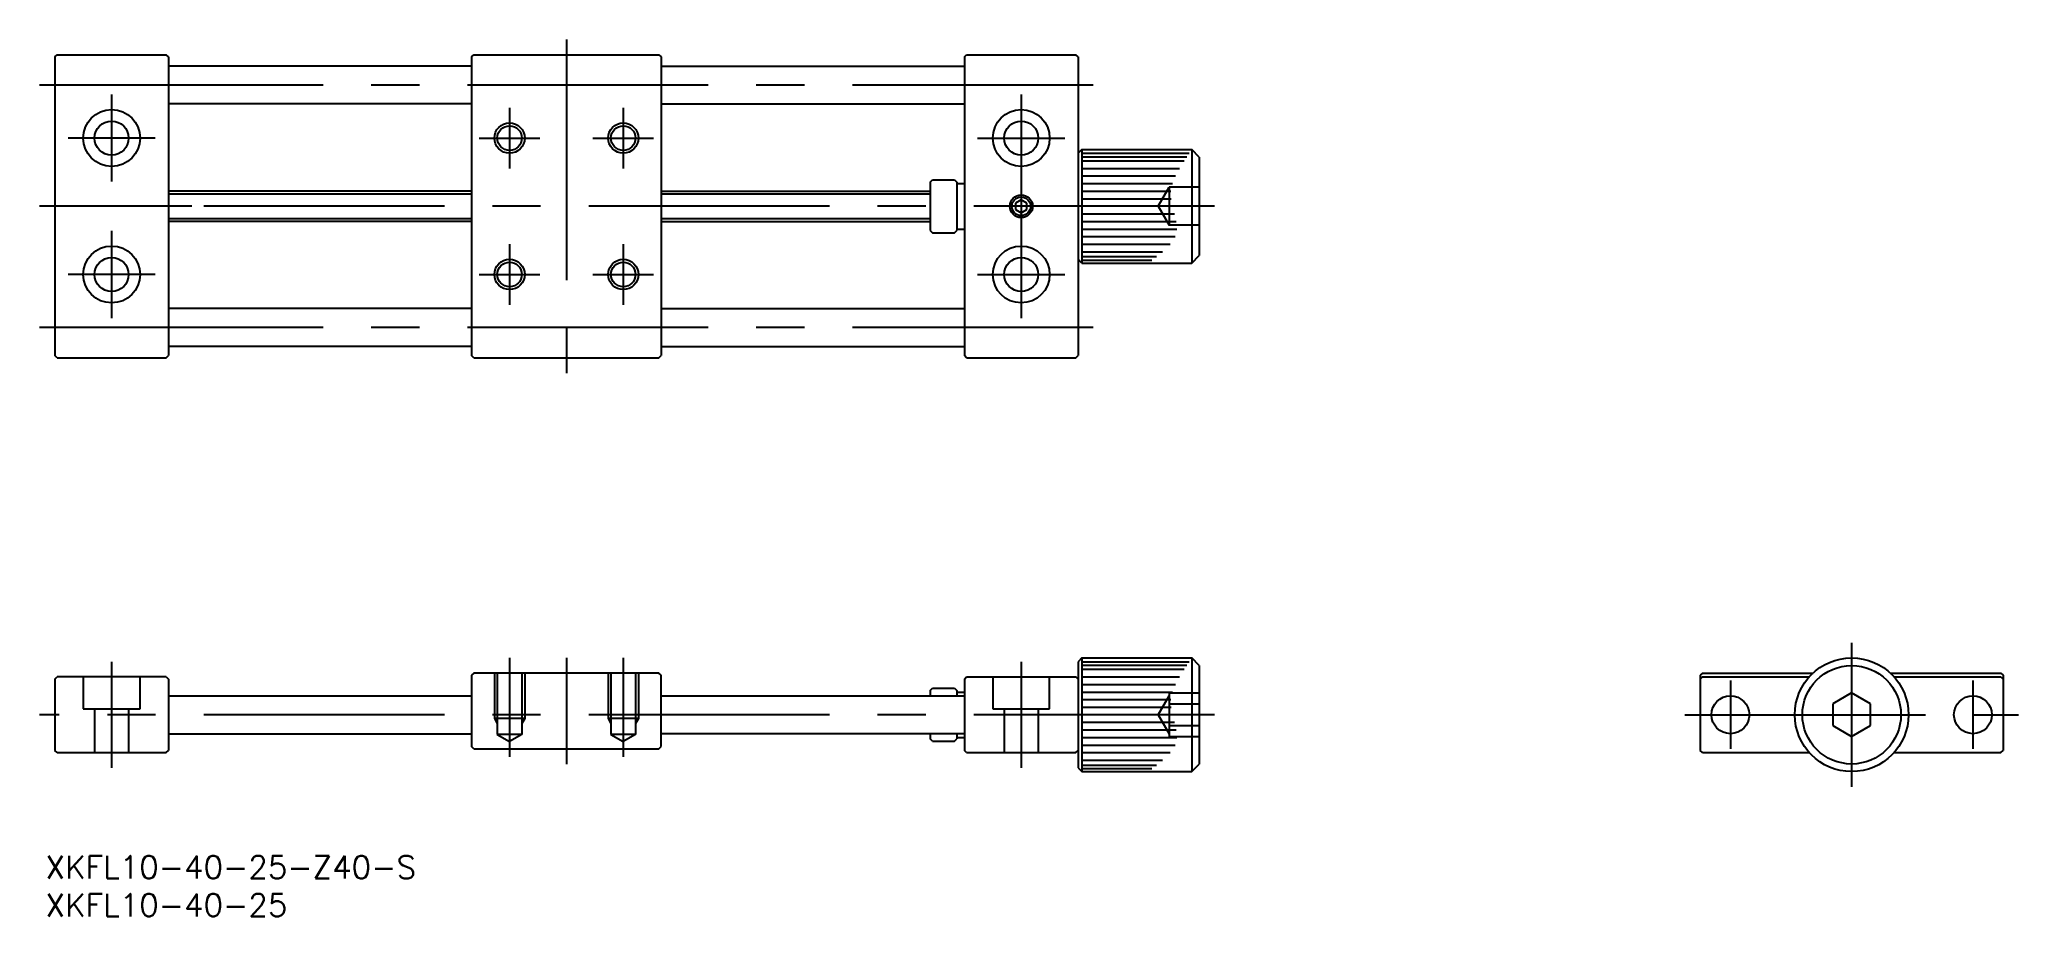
# Model space of a CAD drawing. Extents: x -239 to 22, y -27 to 89.
import ezdxf

# ---------------------------------------------------------------- set-up
doc = ezdxf.new("R2010")
doc.units = 0
doc.linetypes.add('CENTER', pattern=[50.8, 31.75, -6.35, 6.35, -6.35])
doc.linetypes.add('DASHED', pattern=[19.05, 12.7, -6.35])
doc.layers.get('0').update_dxf_attribs({"linetype": 'CONTINUOUS'})
doc.layers.add('CENTER', color=1, linetype='CONTINUOUS')
doc.styles.get("Standard").update_dxf_attribs({"font": 'txt.shx', "height": 3, "bigfont": 'bigfont.shx'})

# ---------------------------------------------------------------- blocks, each defined once
blk = doc.blocks.new('*U2')
at = {"color": 7, "linetype": 'CONTINUOUS'}
blk.add_text('XKFL10-40-25-Z40-S', height=3, dxfattribs=at).set_placement((-238.26, -21.61))
blk = doc.blocks.new('*U3')
at = {"color": 7, "linetype": 'CONTINUOUS'}
blk.add_text('XKFL10-40-25', height=3, dxfattribs=at).set_placement((-238.26, -26.61))

msp = doc.modelspace()

# ---------------------------------------------------------------- linework, layer by layer
at = {"color": 7, "linetype": 'CONTINUOUS'}
for p, q in [((-237.06, 86.79), (-236.76, 87.09)), ((-237.06, 86.79), (-237.06, 47.39)), ((-236.76, 87.09), (-222.36, 87.09)), ((-222.06, 86.79), (-222.36, 87.09)), ((-222.06, 86.79), (-222.06, 47.39)), ((-182.06, 86.79), (-181.76, 87.09)), ((-182.06, 86.79), (-182.06, 47.39)), ((-181.76, 87.09), (-157.36, 87.09)), ((-157.36, 87.09), (-157.06, 86.79)), ((-157.06, 86.79), (-157.06, 47.39)), ((-117.06, 86.79), (-116.76, 87.09)), ((-117.06, 86.79), (-117.06, 47.39)), ((-116.76, 87.09), (-102.36, 87.09)), ((-102.06, 86.79), (-102.36, 87.09)), ((-102.06, 86.79), (-102.06, 47.39)), ((-182.06, 85.59), (-222.06, 85.59)), ((-157.06, 85.59), (-117.06, 85.59)), ((-182.06, 80.59), (-222.06, 80.59)), ((-157.06, 80.59), (-117.06, 80.59)), ((-101.56, 74.59), (-102.06, 74.09)), ((-101.56, 74.59), (-101.56, 59.59)), ((-101.56, 74.59), (-87.06, 74.59)), ((-101.56, 74.09), (-87.4, 74.09)), ((-101.56, 73.62), (-87.71, 73.62)), ((-87.06, 74.59), (-87.06, 59.59)), ((-86.06, 73.59), (-87.06, 74.59)), ((-86.06, 73.59), (-86.06, 60.59)), ((-121.56, 70.29), (-121.26, 70.59)), ((-121.26, 70.59), (-118.36, 70.59)), ((-118.36, 70.59), (-118.06, 70.29)), ((-101.56, 73.09), (-88.06, 73.09)), ((-101.56, 72.09), (-88.67, 72.09)), ((-101.56, 71.09), (-89.2, 71.09)), ((-182.06, 69.09), (-222.06, 69.09)), ((-157.06, 69.09), (-121.56, 69.09)), ((-121.56, 70.29), (-121.56, 63.89)), ((-118.06, 70.29), (-118.06, 63.89)), ((-118.06, 70.09), (-117.06, 70.09)), ((-109.56, 67.95), (-110.31, 67.52)), ((-108.81, 67.52), (-109.56, 67.95)), ((-101.56, 70.09), (-89.62, 70.09)), ((-101.56, 69.09), (-89.81, 69.09)), ((-101.56, 68.09), (-89.77, 68.09)), ((-110.31, 67.52), (-110.31, 66.65)), ((-110.31, 66.65), (-109.56, 66.22)), ((-109.56, 66.22), (-108.81, 66.65)), ((-108.81, 66.65), (-108.81, 67.52)), ((-101.56, 66.09), (-89.35, 66.09)), ((-182.06, 65.09), (-222.06, 65.09)), ((-157.06, 65.09), (-121.56, 65.09)), ((-121.56, 63.89), (-121.26, 63.59)), ((-121.26, 63.59), (-118.36, 63.59)), ((-118.36, 63.59), (-118.06, 63.89)), ((-118.06, 64.09), (-117.06, 64.09)), ((-101.56, 65.09), (-89.12, 65.09)), ((-101.56, 64.09), (-89.04, 64.09)), ((-101.56, 63.09), (-89.24, 63.09)), ((-101.56, 59.59), (-102.06, 60.09)), ((-101.56, 62.09), (-89.92, 62.09)), ((-101.56, 61.09), (-90.94, 61.09)), ((-101.56, 60.45), (-91.72, 60.45)), ((-87.06, 59.59), (-86.06, 60.59)), ((-101.56, 59.98), (-92.34, 59.98)), ((-101.56, 59.59), (-87.06, 59.59)), ((-182.06, 53.59), (-222.06, 53.59)), ((-157.06, 53.59), (-117.06, 53.59)), ((-236.76, 47.09), (-237.06, 47.39)), ((-236.76, 47.09), (-222.36, 47.09)), ((-222.36, 47.09), (-222.06, 47.39)), ((-182.06, 48.59), (-222.06, 48.59)), ((-181.76, 47.09), (-182.06, 47.39)), ((-181.76, 47.09), (-157.36, 47.09)), ((-157.36, 47.09), (-157.06, 47.39)), ((-157.06, 48.59), (-117.06, 48.59)), ((-116.76, 47.09), (-117.06, 47.39)), ((-116.76, 47.09), (-102.36, 47.09)), ((-102.36, 47.09), (-102.06, 47.39)), ((-181.76, 5.5), (-182.06, 5.2)), ((-157.36, 5.5), (-181.76, 5.5)), ((-157.06, 5.2), (-157.36, 5.5)), ((-101.56, 7.5), (-102.06, 7)), ((-102.06, 7), (-102.06, -7)), ((-101.56, 7.5), (-101.56, -7.5)), ((-101.56, 7.5), (-87.06, 7.5)), ((-101.56, 7), (-87.4, 7)), ((-101.56, 6.54), (-87.71, 6.54)), ((-101.56, 6), (-88.06, 6)), ((-87.06, 7.5), (-87.06, -7.5)), ((-86.06, 6.5), (-87.06, 7.5)), ((-86.06, 6.5), (-86.06, -6.5)), ((-19.7, 5.5), (-20, 5.2)), ((-19.7, 5.5), (-5.1, 5.5)), ((5.1, 5.5), (19.7, 5.5)), ((19.7, 5.5), (20, 5.2)), ((-237.06, 4.7), (-236.76, 5)), ((-237.06, 4.7), (-237.06, -4.7)), ((-222.36, 5), (-236.76, 5)), ((-222.36, 5), (-222.06, 4.7)), ((-222.06, 4.7), (-222.06, -4.7)), ((-182.06, 5.2), (-182.06, -4.2)), ((-157.06, -4.2), (-157.06, 5.2)), ((-121.56, 3.2), (-121.26, 3.5)), ((-121.56, 3.2), (-121.56, 2.5)), ((-121.26, 3.5), (-118.36, 3.5)), ((-118.36, 3.5), (-118.06, 3.2)), ((-118.06, 3.2), (-118.06, 2.5)), ((-118.06, 3), (-117.06, 3)), ((-117.06, 4.7), (-116.76, 5)), ((-117.06, 4.7), (-117.06, -4.7)), ((-116.76, 5), (-102.36, 5)), ((-102.06, 4.7), (-102.36, 5)), ((-101.56, 5), (-88.67, 5)), ((-101.56, 4), (-89.2, 4)), ((-101.56, 3), (-89.62, 3)), ((-20, 5.2), (-20, -4.5)), ((-19.7, 5), (-20, 4.7)), ((-20, 4.7), (-20, -4.7)), ((-19.7, 5), (-5.59, 5)), ((0, 2.89), (-2.5, 1.44)), ((2.5, 1.44), (0, 2.89)), ((5.59, 5), (19.7, 5)), ((19.7, 5), (20, 4.7)), ((20, 5.2), (20, -4.5)), ((20, 4.7), (20, -4.7)), ((-222.06, 2.5), (-182.06, 2.5)), ((-157.06, 2.5), (-117.06, 2.5)), ((-101.56, 2), (-89.81, 2)), ((-101.56, 1), (-89.77, 1)), ((-2.5, 1.44), (-2.5, -1.44)), ((2.5, -1.44), (2.5, 1.44)), ((-222.06, -2.5), (-182.06, -2.5)), ((-117.06, -2.5), (-157.06, -2.5)), ((-121.56, -2.5), (-121.56, -3.2)), ((-118.06, -2.5), (-118.06, -3.2)), ((-101.56, -1), (-89.35, -1)), ((-101.56, -2), (-89.12, -2)), ((-2.5, -1.44), (0, -2.89)), ((0, -2.89), (2.5, -1.44)), ((-236.76, -5), (-237.06, -4.7)), ((-236.76, -5), (-222.36, -5)), ((-222.36, -5), (-222.06, -4.7)), ((-181.76, -4.5), (-182.06, -4.2)), ((-181.76, -4.5), (-157.36, -4.5)), ((-157.36, -4.5), (-157.06, -4.2)), ((-121.26, -3.5), (-121.56, -3.2)), ((-121.26, -3.5), (-118.36, -3.5)), ((-118.36, -3.5), (-118.06, -3.2)), ((-118.06, -3), (-117.06, -3)), ((-116.76, -5), (-117.06, -4.7)), ((-116.76, -5), (-102.36, -5)), ((-102.36, -5), (-102.06, -4.7)), ((-101.56, -3), (-89.04, -3)), ((-101.56, -4), (-89.24, -4)), ((-101.56, -5), (-89.92, -5)), ((-19.7, -5), (-20, -4.7)), ((-19.7, -5), (-5.59, -5)), ((5.59, -5), (19.7, -5)), ((19.7, -5), (20, -4.7)), ((-102.06, -7), (-101.56, -7.5)), ((-101.56, -6), (-90.94, -6)), ((-101.56, -6.64), (-91.72, -6.64)), ((-101.56, -7.11), (-92.34, -7.11)), ((-101.56, -7.5), (-87.06, -7.5)), ((-87.06, -7.5), (-86.06, -6.5))]:
    msp.add_line(p, q, dxfattribs=at)
at = {"color": 3, "linetype": 'CONTINUOUS'}
for p, q in [((-222.06, 68.71), (-182.06, 68.71)), ((-157.06, 68.71), (-121.56, 68.71)), ((-222.06, 65.46), (-182.06, 65.46)), ((-157.06, 65.46), (-121.56, 65.46))]:
    msp.add_line(p, q, dxfattribs=at)
at = {"color": 3, "linetype": 'DASHED'}
for p, q in [((-91.51, 67.09), (-90.06, 69.59)), ((-90.06, 69.59), (-90.06, 64.59)), ((-86.06, 69.59), (-90.06, 69.59)), ((-91.51, 67.09), (-90.06, 64.59)), ((-86.06, 67.09), (-90.06, 67.09)), ((-86.06, 64.59), (-90.06, 64.59)), ((-179.06, 5.5), (-179.06, -0.5)), ((-178.68, 5.5), (-178.68, -2.6)), ((-175.44, 5.5), (-175.44, -2.6)), ((-175.06, 5.5), (-175.06, -0.5)), ((-164.06, 5.5), (-164.06, -0.5)), ((-163.68, 5.5), (-163.68, -2.6)), ((-160.44, 5.5), (-160.44, -2.6)), ((-160.06, 5.5), (-160.06, -0.5)), ((-233.31, 5), (-233.31, 0.8)), ((-225.81, 0.8), (-225.81, 5)), ((-113.31, 5), (-113.31, 0.8)), ((-105.81, 0.8), (-105.81, 5)), ((-90.06, 2.89), (-90.06, -2.89)), ((-90.06, 2.89), (-86.06, 2.89)), ((-233.31, 0.8), (-225.81, 0.8)), ((-231.81, 0.8), (-231.81, -5)), ((-227.31, 0.8), (-227.31, -5)), ((-113.31, 0.8), (-105.81, 0.8)), ((-111.81, 0.8), (-111.81, -5)), ((-107.31, 0.8), (-107.31, -5)), ((-91.51, 0), (-90.06, 2.5)), ((-90.06, 1.44), (-86.06, 1.44)), ((-179.06, -0.5), (-178.68, -1.16)), ((-175.06, -0.5), (-179.06, -0.5)), ((-178.68, -2.6), (-177.06, -3.54)), ((-175.44, -2.6), (-178.68, -2.6)), ((-175.44, -2.6), (-177.06, -3.54)), ((-175.06, -0.5), (-175.44, -1.16)), ((-160.06, -0.5), (-164.06, -0.5)), ((-164.06, -0.5), (-163.68, -1.16)), ((-160.44, -2.6), (-163.68, -2.6)), ((-163.68, -2.6), (-162.06, -3.54)), ((-160.44, -2.6), (-162.06, -3.54)), ((-160.06, -0.5), (-160.44, -1.16)), ((-91.51, 0), (-90.06, -2.5)), ((-90.06, -1.44), (-86.06, -1.44)), ((-90.06, -2.89), (-86.06, -2.89))]:
    msp.add_line(p, q, dxfattribs=at)
at = {"color": 7, "linetype": 'CONTINUOUS'}
for centre, radius in [((-229.56, 76.09), 3.75), ((-229.56, 76.09), 2.25), ((-109.56, 76.09), 3.75), ((-109.56, 76.09), 2.25), ((-177.06, 76.09), 1.62), ((-162.06, 76.09), 1.62), ((-109.56, 67.09), 1.23), ((-229.56, 58.09), 3.75), ((-229.56, 58.09), 2.25), ((-109.56, 58.09), 3.75), ((-109.56, 58.09), 2.25), ((-177.06, 58.09), 1.62), ((-162.06, 58.09), 1.62), ((0, 0), 7.5), ((0, 0), 6.5), ((-16, 0), 2.5), ((-16, 0), 2.5), ((16, 0), 2.5)]:
    msp.add_circle(centre, radius, dxfattribs=at)
at = {"color": 3, "linetype": 'CONTINUOUS'}
for centre, radius in [((-177.06, 76.09), 2), ((-162.06, 76.09), 2), ((-109.56, 67.09), 1.5), ((-177.06, 58.09), 2), ((-162.06, 58.09), 2)]:
    msp.add_circle(centre, radius, dxfattribs=at)
at = {"layer": 'CENTER', "color": 1, "linetype": 'CENTER'}
for p, q in [((-169.56, 89.09), (-169.56, 45.09)), ((-218.99, 83.09), (-239.06, 83.09)), ((-229.56, 81.84), (-229.56, 70.34)), ((-100.06, 83.09), (-218.99, 83.09)), ((-109.56, 81.84), (-109.56, 52.34)), ((-177.06, 80.09), (-177.06, 72.09)), ((-162.06, 80.09), (-162.06, 72.09)), ((-223.81, 76.09), (-235.31, 76.09)), ((-181.06, 76.09), (-173.06, 76.09)), ((-166.06, 76.09), (-158.06, 76.09)), ((-115.31, 76.09), (-103.81, 76.09)), ((-218.99, 67.09), (-239.06, 67.09)), ((-84.06, 67.09), (-218.99, 67.09)), ((-229.56, 63.84), (-229.56, 52.34)), ((-177.06, 62.09), (-177.06, 54.09)), ((-162.06, 62.09), (-162.06, 54.09)), ((-223.81, 58.09), (-235.31, 58.09)), ((-181.06, 58.09), (-173.06, 58.09)), ((-166.06, 58.09), (-158.06, 58.09)), ((-115.31, 58.09), (-103.81, 58.09)), ((-218.67, 51.09), (-239.06, 51.09)), ((-100.06, 51.09), (-218.67, 51.09)), ((0, 9.5), (0, -9.5)), ((-229.56, 7), (-229.56, -7)), ((-177.06, 7.5), (-177.06, -5.54)), ((-169.56, 7.5), (-169.56, -6.5)), ((-162.06, 7.5), (-162.06, -5.54)), ((-109.56, 7), (-109.56, -7)), ((-16, 4.5), (-16, -4.5)), ((16, 4.5), (16, -4.5)), ((-84.06, 0), (-239.06, 0)), ((-22, 0), (22, 0))]:
    msp.add_line(p, q, dxfattribs=at)

# ---------------------------------------------------------------- block references
at = {"color": 7, "linetype": 'CONTINUOUS'}
for name in ['*U2', '*U3']:
    msp.add_blockref(name, (0, 0), dxfattribs=at)

doc.saveas('drawing.dxf')
